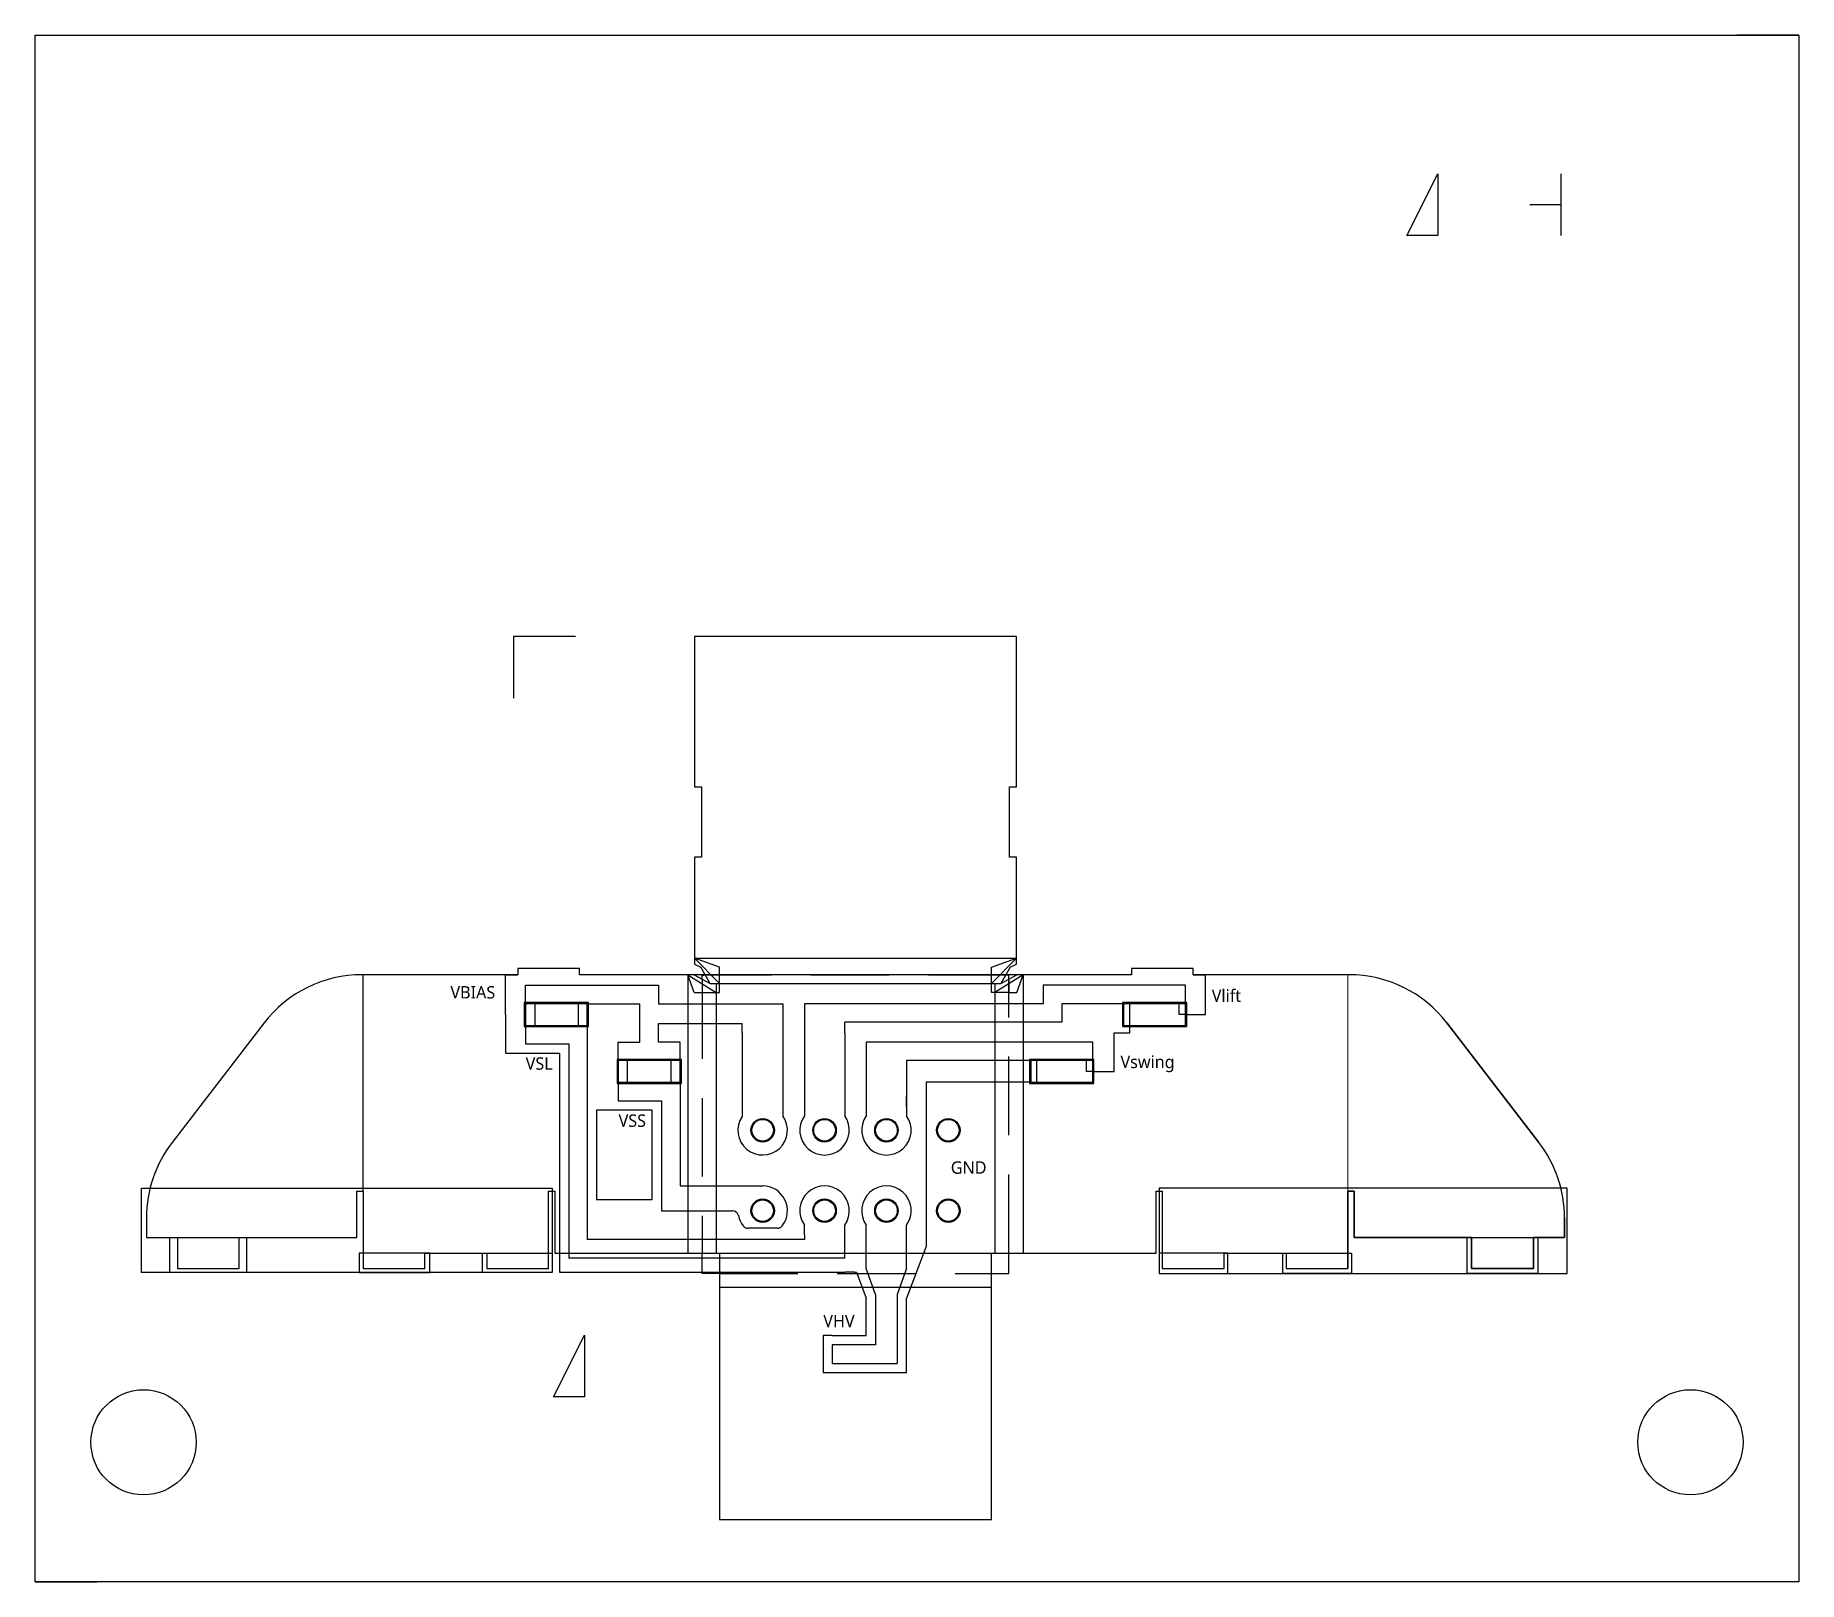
# Model space of a CAD drawing. Header units: millimetres. Extents: x 5.3 to 33.8, y 19.4 to 44.4.
import ezdxf

# ---------------------------------------------------------------- set-up
doc = ezdxf.new("R2010")
doc.units = ezdxf.units.MM
doc.linetypes.add('CENTERX2', pattern=[20.32, 12.7, -2.54, 2.54, -2.54])
doc.linetypes.add('HIDDEN', pattern=[1.905, 1.27, -0.635])
for name, color, linetype in [('Copper', 40, 'Continuous'), ('Copper_Release', 32, 'Continuous'), ('FR4', 50, 'Continuous'), ('FR4_Raster', 60, 'Continuous'), ('Markers', 134, 'Continuous'), ('Outline', 74, 'Continuous'), ('Release_380um_holes', 10, 'Continuous')]:
    doc.layers.add(name, color=color, linetype=linetype)

# ---------------------------------------------------------------- blocks, each defined once
blk = doc.blocks.new('*U1')
blk.add_circle((0, 0), 0.175)
blk = doc.blocks.new('*U2')
at = {"color": 0, "linetype": 'ByBlock', "lineweight": -2, "transparency": 16777216}
for p in [(0, 0), (1, 0), (2, 0), (3, 0), (0, -1.3), (1, -1.3), (2, -1.3), (3, -1.3)]:
    blk.add_blockref('*U1', p, dxfattribs=at)

msp = doc.modelspace()

# ---------------------------------------------------------------- linework, layer by layer
at = {"linetype": 'Continuous', "lineweight": 25}
for p, q in [((15.99, 34.719), (15.99, 32.289)), ((21.19, 34.719), (15.99, 34.719)), ((21.19, 32.289), (21.19, 34.719)), ((15.99, 32.289), (16.1, 32.289)), ((16.1, 32.289), (16.1, 31.149)), ((21.08, 32.289), (21.19, 32.289)), ((21.08, 31.149), (21.08, 32.289)), ((15.99, 31.149), (15.99, 29.419)), ((16.1, 31.149), (15.99, 31.149)), ((21.19, 31.149), (21.08, 31.149)), ((21.19, 29.419), (21.19, 31.149)), ((15.99, 29.419), (16.09, 29.369)), ((16.24, 29.11), (16.09, 29.369)), ((21.09, 29.369), (20.94, 29.11)), ((21.09, 29.369), (21.19, 29.419)), ((13.131, 29.25), (10.616, 29.25)), ((13.131, 29.35), (13.131, 29.25)), ((14.131, 29.35), (13.131, 29.35)), ((14.131, 29.25), (14.131, 29.35)), ((15.981, 29.25), (14.131, 29.25)), ((15.981, 29.25), (16.24, 29.11)), ((20.94, 29.11), (21.198, 29.25)), ((23.048, 29.25), (21.198, 29.25)), ((23.048, 29.35), (23.048, 29.25)), ((24.048, 29.35), (23.048, 29.35)), ((24.048, 29.25), (24.048, 29.35)), ((26.564, 29.25), (24.048, 29.25)), ((14.256, 28.78), (13.256, 28.78)), ((13.256, 28.78), (13.256, 28.43)), ((14.256, 28.43), (14.256, 28.78)), ((23.923, 28.78), (22.923, 28.78)), ((22.923, 28.78), (22.923, 28.43)), ((23.923, 28.43), (23.923, 28.78)), ((9.031, 28.47), (7.546, 26.539)), ((13.256, 28.43), (14.256, 28.43)), ((22.923, 28.43), (23.923, 28.43)), ((29.634, 26.539), (28.149, 28.47)), ((15.756, 27.86), (14.756, 27.86)), ((14.756, 27.86), (14.756, 27.51)), ((15.756, 27.51), (15.756, 27.86)), ((22.423, 27.86), (21.423, 27.86)), ((21.423, 27.86), (21.423, 27.51)), ((22.423, 27.51), (22.423, 27.86)), ((14.756, 27.51), (15.756, 27.51)), ((21.423, 27.51), (22.423, 27.51)), ((10.531, 25.75), (10.631, 25.75)), ((10.531, 25), (10.531, 25.75)), ((10.631, 25.75), (10.631, 24.5)), ((13.631, 25.75), (13.731, 25.75)), ((13.631, 24.5), (13.631, 25.75)), ((13.731, 25.75), (13.731, 24.75)), ((23.448, 25.75), (23.548, 25.75)), ((23.448, 24.75), (23.448, 25.75)), ((23.548, 25.75), (23.548, 24.5)), ((26.548, 24.5), (26.548, 25.75)), ((26.548, 25.75), (26.648, 25.75)), ((26.548, 24.5), (26.548, 25.75)), ((26.648, 25.75), (26.648, 25)), ((7.131, 25.32), (7.131, 25)), ((30.048, 25), (30.048, 25.32)), ((7.131, 25), (7.631, 25)), ((7.631, 25), (7.631, 24.5)), ((8.631, 25), (10.531, 25)), ((8.631, 24.5), (8.631, 25)), ((26.648, 25), (28.548, 25)), ((28.548, 25), (28.548, 24.5)), ((29.548, 25), (30.048, 25)), ((29.548, 24.5), (29.548, 25)), ((11.631, 24.75), (12.631, 24.75)), ((11.631, 24.5), (11.631, 24.75)), ((12.631, 24.75), (12.631, 24.5)), ((13.731, 24.75), (16.39, 24.75)), ((16.39, 24.75), (16.39, 20.442)), ((20.79, 24.75), (23.448, 24.75)), ((20.79, 20.442), (20.79, 24.75)), ((24.548, 24.75), (25.548, 24.75)), ((24.548, 24.5), (24.548, 24.75)), ((25.548, 24.75), (25.548, 24.5)), ((7.631, 24.5), (8.631, 24.5)), ((10.631, 24.5), (11.631, 24.5)), ((12.631, 24.5), (13.631, 24.5)), ((23.548, 24.5), (24.548, 24.5)), ((25.548, 24.5), (26.548, 24.5)), ((28.548, 24.5), (29.548, 24.5)), ((16.39, 20.442), (20.79, 20.442))]:
    msp.add_line(p, q, dxfattribs=at)
for p, q in [((15.99, 29.519), (21.19, 29.519)), ((16.39, 29.369), (15.99, 29.519)), ((16.39, 29.16), (16.39, 29.369)), ((20.79, 29.369), (21.19, 29.519)), ((20.79, 29.24), (20.79, 29.369)), ((10.631, 25.75), (10.631, 29.25)), ((15.881, 29.25), (15.881, 24.75)), ((15.981, 28.96), (15.881, 29.25)), ((16.11, 29.16), (16.11, 29.24)), ((16.11, 29.24), (16.14, 29.24)), ((16.24, 29.11), (20.94, 29.11)), ((16.34, 29.11), (16.34, 24.75)), ((16.39, 28.96), (16.39, 29.16)), ((20.79, 29.16), (20.79, 29.24)), ((20.79, 28.96), (20.79, 29.16)), ((20.84, 29.11), (20.84, 24.75)), ((21.069, 29.24), (21.04, 29.24)), ((21.069, 29.16), (21.069, 29.24)), ((21.069, 29.16), (21.069, 28.96)), ((21.198, 28.96), (21.298, 29.25)), ((21.298, 29.25), (21.298, 24.75)), ((15.981, 28.96), (16.19, 28.96)), ((16.19, 28.96), (16.39, 28.96)), ((20.99, 28.96), (20.79, 28.96)), ((21.069, 28.96), (20.99, 28.96)), ((21.069, 28.96), (21.198, 28.96)), ((16.11, 24.421), (16.11, 24.75)), ((16.39, 24.75), (20.79, 24.75)), ((21.069, 24.421), (21.069, 24.75)), ((16.39, 24.421), (16.11, 24.421)), ((20.79, 24.421), (21.069, 24.421)), ((20.79, 24.191), (16.39, 24.191))]:
    msp.add_line(p, q)
at = {"linetype": 'HIDDEN'}
for p, q in [((16.11, 29.16), (16.11, 24.75)), ((21.04, 29.24), (16.14, 29.24)), ((21.069, 24.75), (21.069, 29.16)), ((16.39, 24.421), (20.79, 24.421))]:
    msp.add_line(p, q, dxfattribs=at)
at = {"linetype": 'CENTERX2', "lineweight": 18}
msp.add_line((26.548, 25.75), (26.548, 29.25), dxfattribs=at)
at = {"linetype": 'Continuous', "lineweight": 25}
for centre, start, end in [((10.616, 27.25), 90, 142.4314), ((26.564, 27.25), 37.5686, 90), ((9.131, 25.32), 142.4314, 180), ((28.048, 25.32), 0, 37.5686)]:
    msp.add_arc(centre, 2, start, end, dxfattribs=at)
at = {"layer": 'Copper'}
for p, q in [((33.834, 44.436), (32.834, 44.436)), ((33.834, 44.436), (33.834, 43.436)), ((12.931, 28.605), (12.931, 29.25)), ((12.931, 29.25), (13.131, 29.25)), ((13.256, 28.78), (13.256, 29.08)), ((13.256, 29.08), (15.406, 29.08)), ((15.406, 29.08), (15.406, 28.78)), ((21.298, 29.25), (15.881, 29.25)), ((23.923, 29.08), (21.623, 29.08)), ((21.623, 29.08), (21.623, 28.78)), ((23.923, 28.78), (23.923, 29.08)), ((24.048, 29.25), (24.248, 29.25)), ((24.248, 28.605), (24.248, 29.25)), ((12.931, 28.605), (12.931, 28.13)), ((13.406, 28.78), (13.406, 28.43)), ((14.106, 28.78), (14.106, 28.43)), ((14.256, 28.78), (15.106, 28.78)), ((15.106, 28.16), (15.106, 28.78)), ((15.406, 28.78), (17.265, 28.78)), ((17.265, 28.78), (17.415, 28.78)), ((17.415, 28.78), (17.415, 26.968)), ((17.765, 28.78), (17.765, 26.968)), ((17.915, 28.78), (17.765, 28.78)), ((21.623, 28.78), (17.915, 28.78)), ((22.923, 28.78), (21.923, 28.78)), ((21.923, 28.78), (21.923, 28.48)), ((23.023, 28.31), (23.023, 28.78)), ((23.823, 28.605), (23.823, 28.78)), ((23.923, 28.605), (23.823, 28.605)), ((23.923, 28.605), (24.248, 28.605)), ((13.256, 28.43), (13.256, 28.13)), ((14.256, 28.43), (14.256, 24.967)), ((15.406, 28.16), (15.406, 28.46)), ((15.406, 28.46), (16.756, 28.46)), ((16.756, 28.31), (16.756, 28.46)), ((16.756, 28.31), (16.756, 26.956)), ((21.923, 28.48), (18.415, 28.48)), ((18.415, 28.305), (18.415, 28.48)), ((18.415, 28.305), (18.415, 26.968)), ((22.773, 27.685), (22.773, 28.31)), ((22.773, 28.31), (23.023, 28.31)), ((12.931, 28.13), (12.931, 27.98)), ((12.931, 27.98), (13.806, 27.98)), ((13.256, 28.13), (13.956, 28.13)), ((13.806, 27.98), (13.806, 25.167)), ((13.956, 28.13), (13.956, 24.667)), ((14.756, 27.86), (14.756, 28.16)), ((14.756, 28.16), (15.106, 28.16)), ((15.756, 28.16), (15.406, 28.16)), ((15.756, 27.86), (15.756, 28.16)), ((18.765, 28.16), (18.765, 26.968)), ((18.915, 28.16), (18.765, 28.16)), ((22.423, 28.16), (18.915, 28.16)), ((22.423, 27.86), (22.423, 28.16)), ((14.906, 27.51), (14.906, 27.86)), ((15.606, 27.86), (15.606, 27.51)), ((21.423, 27.86), (19.415, 27.86)), ((19.415, 27.86), (19.415, 26.968)), ((21.523, 27.51), (21.523, 27.86)), ((22.323, 27.685), (22.323, 27.86)), ((22.423, 27.685), (22.323, 27.685)), ((22.423, 27.685), (22.773, 27.685)), ((14.756, 27.51), (14.756, 27.21)), ((15.756, 27.51), (15.756, 25.835)), ((21.423, 27.51), (19.732, 27.51)), ((19.732, 27.51), (19.732, 24.855)), ((21.423, 27.51), (21.523, 27.51)), ((14.756, 27.21), (15.456, 27.21)), ((15.456, 27.21), (15.456, 25.835)), ((19.415, 27.11), (19.415, 27.285)), ((15.306, 27.06), (14.406, 27.06)), ((14.406, 27.06), (14.406, 25.617)), ((15.306, 25.685), (15.306, 27.06)), ((15.306, 25.617), (15.306, 25.685)), ((15.456, 25.835), (15.456, 25.435)), ((15.756, 25.835), (17.09, 25.835)), ((14.406, 25.617), (15.306, 25.617)), ((15.456, 25.435), (16.6, 25.435)), ((13.806, 25.167), (13.806, 24.442)), ((17.328, 25.152), (16.852, 25.152)), ((17.765, 25.042), (17.765, 25.202)), ((18.415, 24.667), (18.415, 25.202)), ((18.765, 24.502), (18.765, 25.202)), ((19.415, 24.502), (19.415, 25.202)), ((17.765, 24.967), (14.256, 24.967)), ((17.765, 25.042), (17.765, 24.967)), ((19.732, 24.855), (19.415, 24.022)), ((18.415, 24.667), (13.956, 24.667)), ((13.806, 24.442), (18.265, 24.442)), ((18.265, 24.442), (18.415, 24.442)), ((18.575, 24.442), (18.415, 24.442)), ((18.575, 24.442), (18.605, 24.442)), ((18.605, 24.442), (18.765, 24.022)), ((18.915, 24.079), (18.765, 24.502)), ((19.415, 24.502), (19.265, 24.079)), ((18.765, 23.417), (18.765, 24.022)), ((18.915, 24.079), (18.915, 23.267)), ((19.265, 24.079), (19.265, 22.967)), ((19.415, 22.817), (19.415, 24.022)), ((18.215, 23.417), (18.065, 23.417)), ((18.065, 23.417), (18.065, 22.817)), ((18.215, 23.417), (18.765, 23.417)), ((18.915, 23.267), (18.215, 23.267)), ((18.215, 23.267), (18.215, 22.967)), ((18.065, 22.817), (19.415, 22.817)), ((18.215, 22.967), (19.265, 22.967)), ((5.334, 19.437), (5.334, 20.437)), ((5.334, 19.437), (6.334, 19.437))]:
    msp.add_line(p, q, dxfattribs=at)
at = {"layer": 'Copper', "linetype": 'Continuous', "lineweight": 25}
for p, q in [((13.131, 29.35), (13.131, 29.25)), ((14.131, 29.35), (13.131, 29.35)), ((14.131, 29.25), (14.131, 29.35)), ((15.881, 29.25), (14.131, 29.25)), ((23.048, 29.25), (21.298, 29.25)), ((23.048, 29.35), (23.048, 29.25)), ((24.048, 29.35), (23.048, 29.35)), ((24.048, 29.25), (24.048, 29.35)), ((13.406, 28.78), (13.256, 28.78)), ((14.256, 28.78), (14.106, 28.78)), ((23.023, 28.78), (22.923, 28.78)), ((23.923, 28.78), (23.823, 28.78)), ((13.256, 28.43), (13.406, 28.43)), ((14.106, 28.43), (14.256, 28.43)), ((14.906, 27.86), (14.756, 27.86)), ((15.756, 27.86), (15.606, 27.86)), ((21.523, 27.86), (21.423, 27.86)), ((22.423, 27.86), (22.323, 27.86)), ((14.756, 27.51), (14.906, 27.51)), ((15.606, 27.51), (15.756, 27.51))]:
    msp.add_line(p, q, dxfattribs=at)
at = {"layer": 'Copper'}
for centre, radius, start, end in [((17.09, 26.735), 0.4, 146.5249, 35.6591), ((18.09, 26.735), 0.4, 144.3409, 35.6591), ((19.09, 26.735), 0.4, 144.3409, 35.6591), ((17.09, 25.435), 0.4, 322.4484, 90), ((18.09, 25.435), 0.4, 324.3409, 215.6591), ((19.09, 25.435), 0.4, 324.3409, 215.6591), ((16.6, 25.335), 0.1, 11.537, 90), ((17.09, 25.435), 0.4, 191.537, 217.5516), ((16.852, 25.252), 0.1, 217.5516, 270), ((17.328, 25.252), 0.1, 270, 322.4484)]:
    msp.add_arc(centre, radius, start, end, dxfattribs=at)
at = {"layer": 'Copper_Release'}
for points in [[(13.686, 24.434), (7.051, 24.434), (7.051, 25.8), (13.686, 25.8)], [(23.497, 24.422), (30.094, 24.422), (30.094, 25.8), (23.497, 25.8)]]:
    msp.add_lwpolyline(points, close=True, dxfattribs=at)
at = {"layer": 'FR4'}
for p, q in [((15.99, 29.519), (21.19, 29.519)), ((16.39, 29.11), (15.99, 29.519)), ((20.79, 29.11), (21.19, 29.519)), ((15.881, 29.25), (15.881, 24.75)), ((15.881, 29.25), (16.34, 28.96)), ((16.39, 29.11), (20.79, 29.11)), ((21.298, 29.25), (20.84, 28.96)), ((21.298, 29.25), (21.298, 24.75)), ((16.34, 28.96), (16.34, 24.75)), ((20.84, 28.96), (20.84, 24.75)), ((16.39, 24.75), (20.79, 24.75)), ((20.79, 24.191), (16.39, 24.191))]:
    msp.add_line(p, q, dxfattribs=at)
at = {"layer": 'FR4', "linetype": 'Continuous', "lineweight": 25}
for p, q in [((15.981, 24.75), (16.24, 24.75)), ((16.39, 24.551), (16.39, 24.291)), ((20.79, 24.291), (20.79, 24.551)), ((20.94, 24.75), (21.198, 24.75))]:
    msp.add_line(p, q, dxfattribs=at)
at = {"layer": 'FR4_Raster'}
for points in [[(7.508, 25), (8.746, 25), (8.746, 24.434), (7.508, 24.434)], [(28.476, 25), (29.615, 25), (29.615, 24.422), (28.476, 24.422)], [(11.709, 24.75), (10.569, 24.75), (10.569, 24.434), (11.709, 24.434)], [(12.562, 24.75), (13.686, 24.75), (13.686, 24.434), (12.562, 24.434)], [(24.605, 24.75), (23.497, 24.75), (23.497, 24.422), (24.605, 24.422)], [(25.495, 24.75), (26.605, 24.75), (26.605, 24.422), (25.495, 24.422)]]:
    msp.add_lwpolyline(points, close=True, dxfattribs=at)
at = {"layer": 'Markers'}
for p, q in [((27.503, 41.197), (28.003, 42.197)), ((28.003, 42.197), (28.003, 41.197)), ((29.988, 42.197), (29.988, 41.197)), ((29.988, 41.697), (29.488, 41.697)), ((28.003, 41.197), (27.503, 41.197)), ((14.063, 34.719), (13.063, 34.719)), ((13.063, 34.719), (13.063, 33.719)), ((13.708, 22.424), (14.208, 23.424)), ((14.208, 23.424), (14.208, 22.424)), ((14.208, 22.424), (13.708, 22.424))]:
    msp.add_line(p, q, dxfattribs=at)
at = {"layer": 'Outline'}
msp.add_lwpolyline([(33.834, 44.436), (33.834, 19.437), (5.334, 19.437), (5.334, 44.436)], close=True, dxfattribs=at)
for centre in [(7.084, 21.691), (32.084, 21.691)]:
    msp.add_circle(centre, 0.85, dxfattribs=at)
at = {"layer": 'Release_380um_holes', "linetype": 'Continuous', "lineweight": 25}
for p, q in [((15.99, 34.719), (15.99, 32.289)), ((21.19, 34.719), (15.99, 34.719)), ((21.19, 32.289), (21.19, 34.719)), ((15.99, 32.289), (16.1, 32.289)), ((16.1, 32.289), (16.1, 31.149)), ((21.08, 32.289), (21.19, 32.289)), ((21.08, 31.149), (21.08, 32.289)), ((15.99, 31.149), (15.99, 29.519)), ((16.1, 31.149), (15.99, 31.149)), ((21.19, 31.149), (21.08, 31.149)), ((21.19, 29.519), (21.19, 31.149)), ((13.131, 29.25), (10.616, 29.25)), ((13.131, 29.35), (13.131, 29.25)), ((14.131, 29.35), (13.131, 29.35)), ((14.131, 29.25), (14.131, 29.35)), ((15.881, 29.25), (14.131, 29.25)), ((23.048, 29.25), (21.298, 29.25)), ((23.048, 29.35), (23.048, 29.25)), ((24.048, 29.35), (23.048, 29.35)), ((24.048, 29.25), (24.048, 29.35)), ((26.564, 29.25), (24.048, 29.25)), ((14.276, 28.8), (13.236, 28.8)), ((13.236, 28.8), (13.236, 28.41)), ((14.276, 28.41), (14.276, 28.8)), ((23.943, 28.8), (22.903, 28.8)), ((22.903, 28.8), (22.903, 28.41)), ((23.943, 28.41), (23.943, 28.8)), ((9.031, 28.47), (7.546, 26.539)), ((13.236, 28.41), (14.276, 28.41)), ((22.903, 28.41), (23.943, 28.41)), ((28.149, 28.47), (29.634, 26.539)), ((15.776, 27.88), (14.736, 27.88)), ((14.736, 27.88), (14.736, 27.49)), ((15.776, 27.49), (15.776, 27.88)), ((22.443, 27.88), (21.403, 27.88)), ((21.403, 27.88), (21.403, 27.49)), ((22.443, 27.49), (22.443, 27.88)), ((14.736, 27.49), (15.776, 27.49)), ((21.403, 27.49), (22.443, 27.49)), ((10.531, 25.75), (10.631, 25.75)), ((10.531, 25), (10.531, 25.75)), ((10.631, 25.75), (10.631, 24.5)), ((13.631, 25.75), (13.731, 25.75)), ((13.631, 24.5), (13.631, 25.75)), ((13.731, 25.75), (13.731, 24.75)), ((23.448, 25.75), (23.548, 25.75)), ((23.448, 24.75), (23.448, 25.75)), ((23.548, 25.75), (23.548, 24.5)), ((26.548, 24.5), (26.548, 25.75)), ((26.548, 25.75), (26.548, 24.5)), ((26.648, 25.75), (26.548, 25.75)), ((26.648, 25), (26.648, 25.75)), ((7.131, 25.32), (7.131, 25)), ((30.048, 25.32), (30.048, 25)), ((7.131, 25), (7.631, 25)), ((7.631, 25), (7.631, 24.5)), ((8.631, 25), (10.531, 25)), ((8.631, 24.5), (8.631, 25)), ((28.548, 25), (26.648, 25)), ((28.548, 24.5), (28.548, 25)), ((29.548, 25), (29.548, 24.5)), ((30.048, 25), (29.548, 25)), ((11.631, 24.75), (12.631, 24.75)), ((11.631, 24.5), (11.631, 24.75)), ((12.631, 24.75), (12.631, 24.5)), ((13.731, 24.75), (16.39, 24.75)), ((16.39, 24.75), (16.39, 20.442)), ((20.79, 24.75), (23.448, 24.75)), ((20.79, 20.442), (20.79, 24.75)), ((24.548, 24.75), (25.548, 24.75)), ((24.548, 24.5), (24.548, 24.75)), ((25.548, 24.75), (25.548, 24.5)), ((7.631, 24.5), (8.631, 24.5)), ((10.631, 24.5), (11.631, 24.5)), ((12.631, 24.5), (13.631, 24.5)), ((23.548, 24.5), (24.548, 24.5)), ((25.548, 24.5), (26.548, 24.5)), ((29.548, 24.5), (28.548, 24.5)), ((16.39, 20.442), (20.79, 20.442))]:
    msp.add_line(p, q, dxfattribs=at)
at = {"layer": 'Release_380um_holes'}
for p, q in [((16.39, 29.369), (15.99, 29.519)), ((16.39, 29.16), (16.39, 29.369)), ((20.79, 29.369), (21.19, 29.519)), ((20.79, 29.24), (20.79, 29.369)), ((15.981, 28.96), (15.881, 29.25)), ((16.39, 28.96), (16.39, 29.16)), ((20.79, 29.16), (20.79, 29.24)), ((20.79, 28.96), (20.79, 29.16)), ((21.198, 28.96), (21.298, 29.25)), ((15.981, 28.96), (16.19, 28.96)), ((16.19, 28.96), (16.39, 28.96)), ((20.99, 28.96), (20.79, 28.96)), ((21.069, 28.96), (20.99, 28.96)), ((21.069, 28.96), (21.198, 28.96))]:
    msp.add_line(p, q, dxfattribs=at)
for centre in [(17.09, 26.735), (18.09, 26.735), (19.09, 26.735), (20.09, 26.735), (17.09, 25.435), (18.09, 25.435), (19.09, 25.435), (20.09, 25.435)]:
    msp.add_circle(centre, 0.19, dxfattribs=at)
at = {"layer": 'Release_380um_holes', "linetype": 'Continuous', "lineweight": 25}
for centre, start, end in [((10.616, 27.25), 90, 142.4314), ((26.564, 27.25), 37.5686, 90), ((9.131, 25.32), 142.4314, 180), ((28.048, 25.32), 0, 37.5686)]:
    msp.add_arc(centre, 2, start, end, dxfattribs=at)

# ---------------------------------------------------------------- block references
at = {"rotation": 180}
msp.add_blockref('*U2', (20.09, 25.435), dxfattribs=at)

# ---------------------------------------------------------------- texts
at = {"layer": 'Copper', "char_height": 0.2, "attachment_point": 1}
for s, width, insert in [('{\\fSegoe UI|b0|i0|c0|p34;VBIAS}', 0.9083, (12.044, 29.065)), ('{\\fSegoe UI|b0|i0|c0|p34;Vlift}', 1.40538, (24.348, 29.01)), ('{\\fSegoe UI|b0|i0|c0|p34;Vswing}', 1.40538, (22.873, 27.94)), ('{\\fSegoe UI|b0|i0|c0|p34;VSL}', 1.40538, (13.26, 27.914)), ('{\\fSegoe UI|b0|i0|c0|p34;VSS}', 1.40538, (14.762, 26.99)), ('{\\fSegoe UI|b0|i0|c0|p34;GND}', 1.40538, (20.13, 26.232)), ('{\\fSegoe UI|b0|i0|c0|p34;VHV}', 1.40538, (18.07, 23.751))]:
    msp.add_mtext_dynamic_manual_height_columns(s, width=width, gutter_width=5, heights=[0], dxfattribs=dict(at, insert=insert))

doc.saveas('drawing.dxf')
